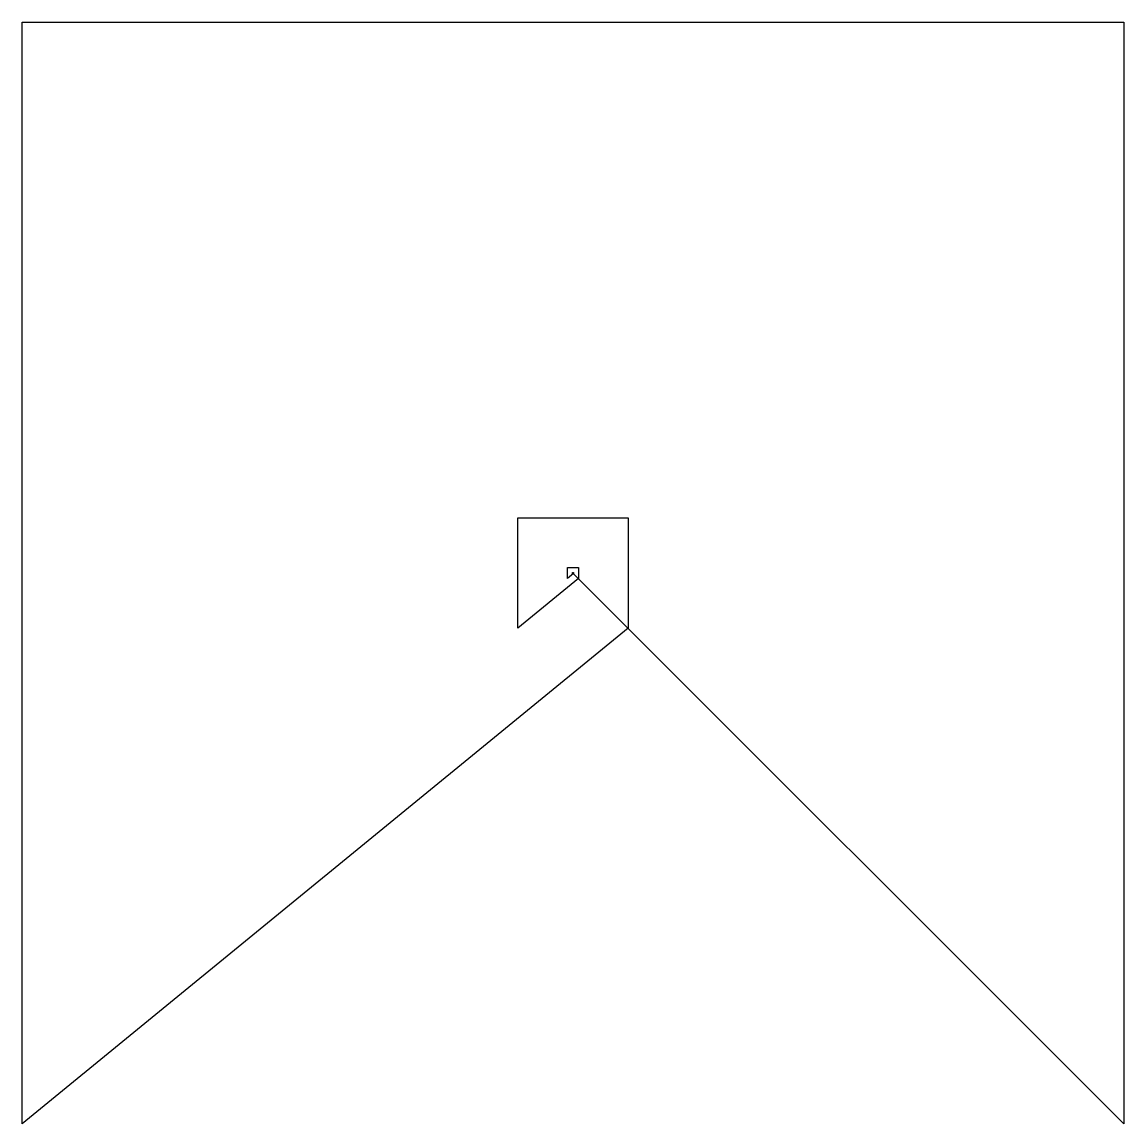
# Model space of a CAD drawing. Header units: inches. Extents: x -1000000 to 1000000, y -1000000 to 1000000.
import ezdxf

# ---------------------------------------------------------------- set-up
doc = ezdxf.new("R2010")
doc.units = ezdxf.units.IN
doc.header["$MEASUREMENT"] = 0
doc.layers.get('0').update_dxf_attribs({"lineweight": 25, "true_color": 0xffffff})

msp = doc.modelspace()

# ---------------------------------------------------------------- linework, layer by layer
for p, q in [((-1000000, -1000000), (-1000000, 1000000)), ((-1000000, 1000000), (1000000, 1000000)), ((1000000, 1000000), (1000000, -1000000)), ((-100000, 100000), (100000, 100000)), ((-100000, -100000), (-100000, 100000)), ((100000, 100000), (100000, -100000)), ((-10000, -10000), (-10000, 10000)), ((-10000, 10000), (10000, 10000)), ((-1000, 1000), (1000, 1000)), ((-1000, -1000), (-1000, 1000)), ((-100, -100), (-100, 100)), ((-100, 100), (100, 100)), ((-10, 10), (10, 10)), ((-10, -10), (-10, 10)), ((-3, -2), (0, 0)), ((-1, -1), (-1, 2)), ((-1, 2), (2, 2)), ((0, 0), (0, 1)), ((0, 1), (1, 1)), ((1, 1), (1, -1)), ((2, 2), (2, -2)), ((10, 10), (10, -10)), ((100, 100), (100, -100)), ((1000, 1000), (1000, -1000)), ((10000, 10000), (10000, -10000)), ((10000, -10000), (-100000, -100000)), ((1000, -1000), (-10000, -10000)), ((100, -100), (-1000, -1000)), ((10, -10), (-100, -100)), ((2, -2), (-10, -10)), ((1000000, -1000000), (-3, -2)), ((1, -1), (-1, -1)), ((100000, -100000), (-1000000, -1000000))]:
    msp.add_line(p, q)

doc.saveas('drawing.dxf')
